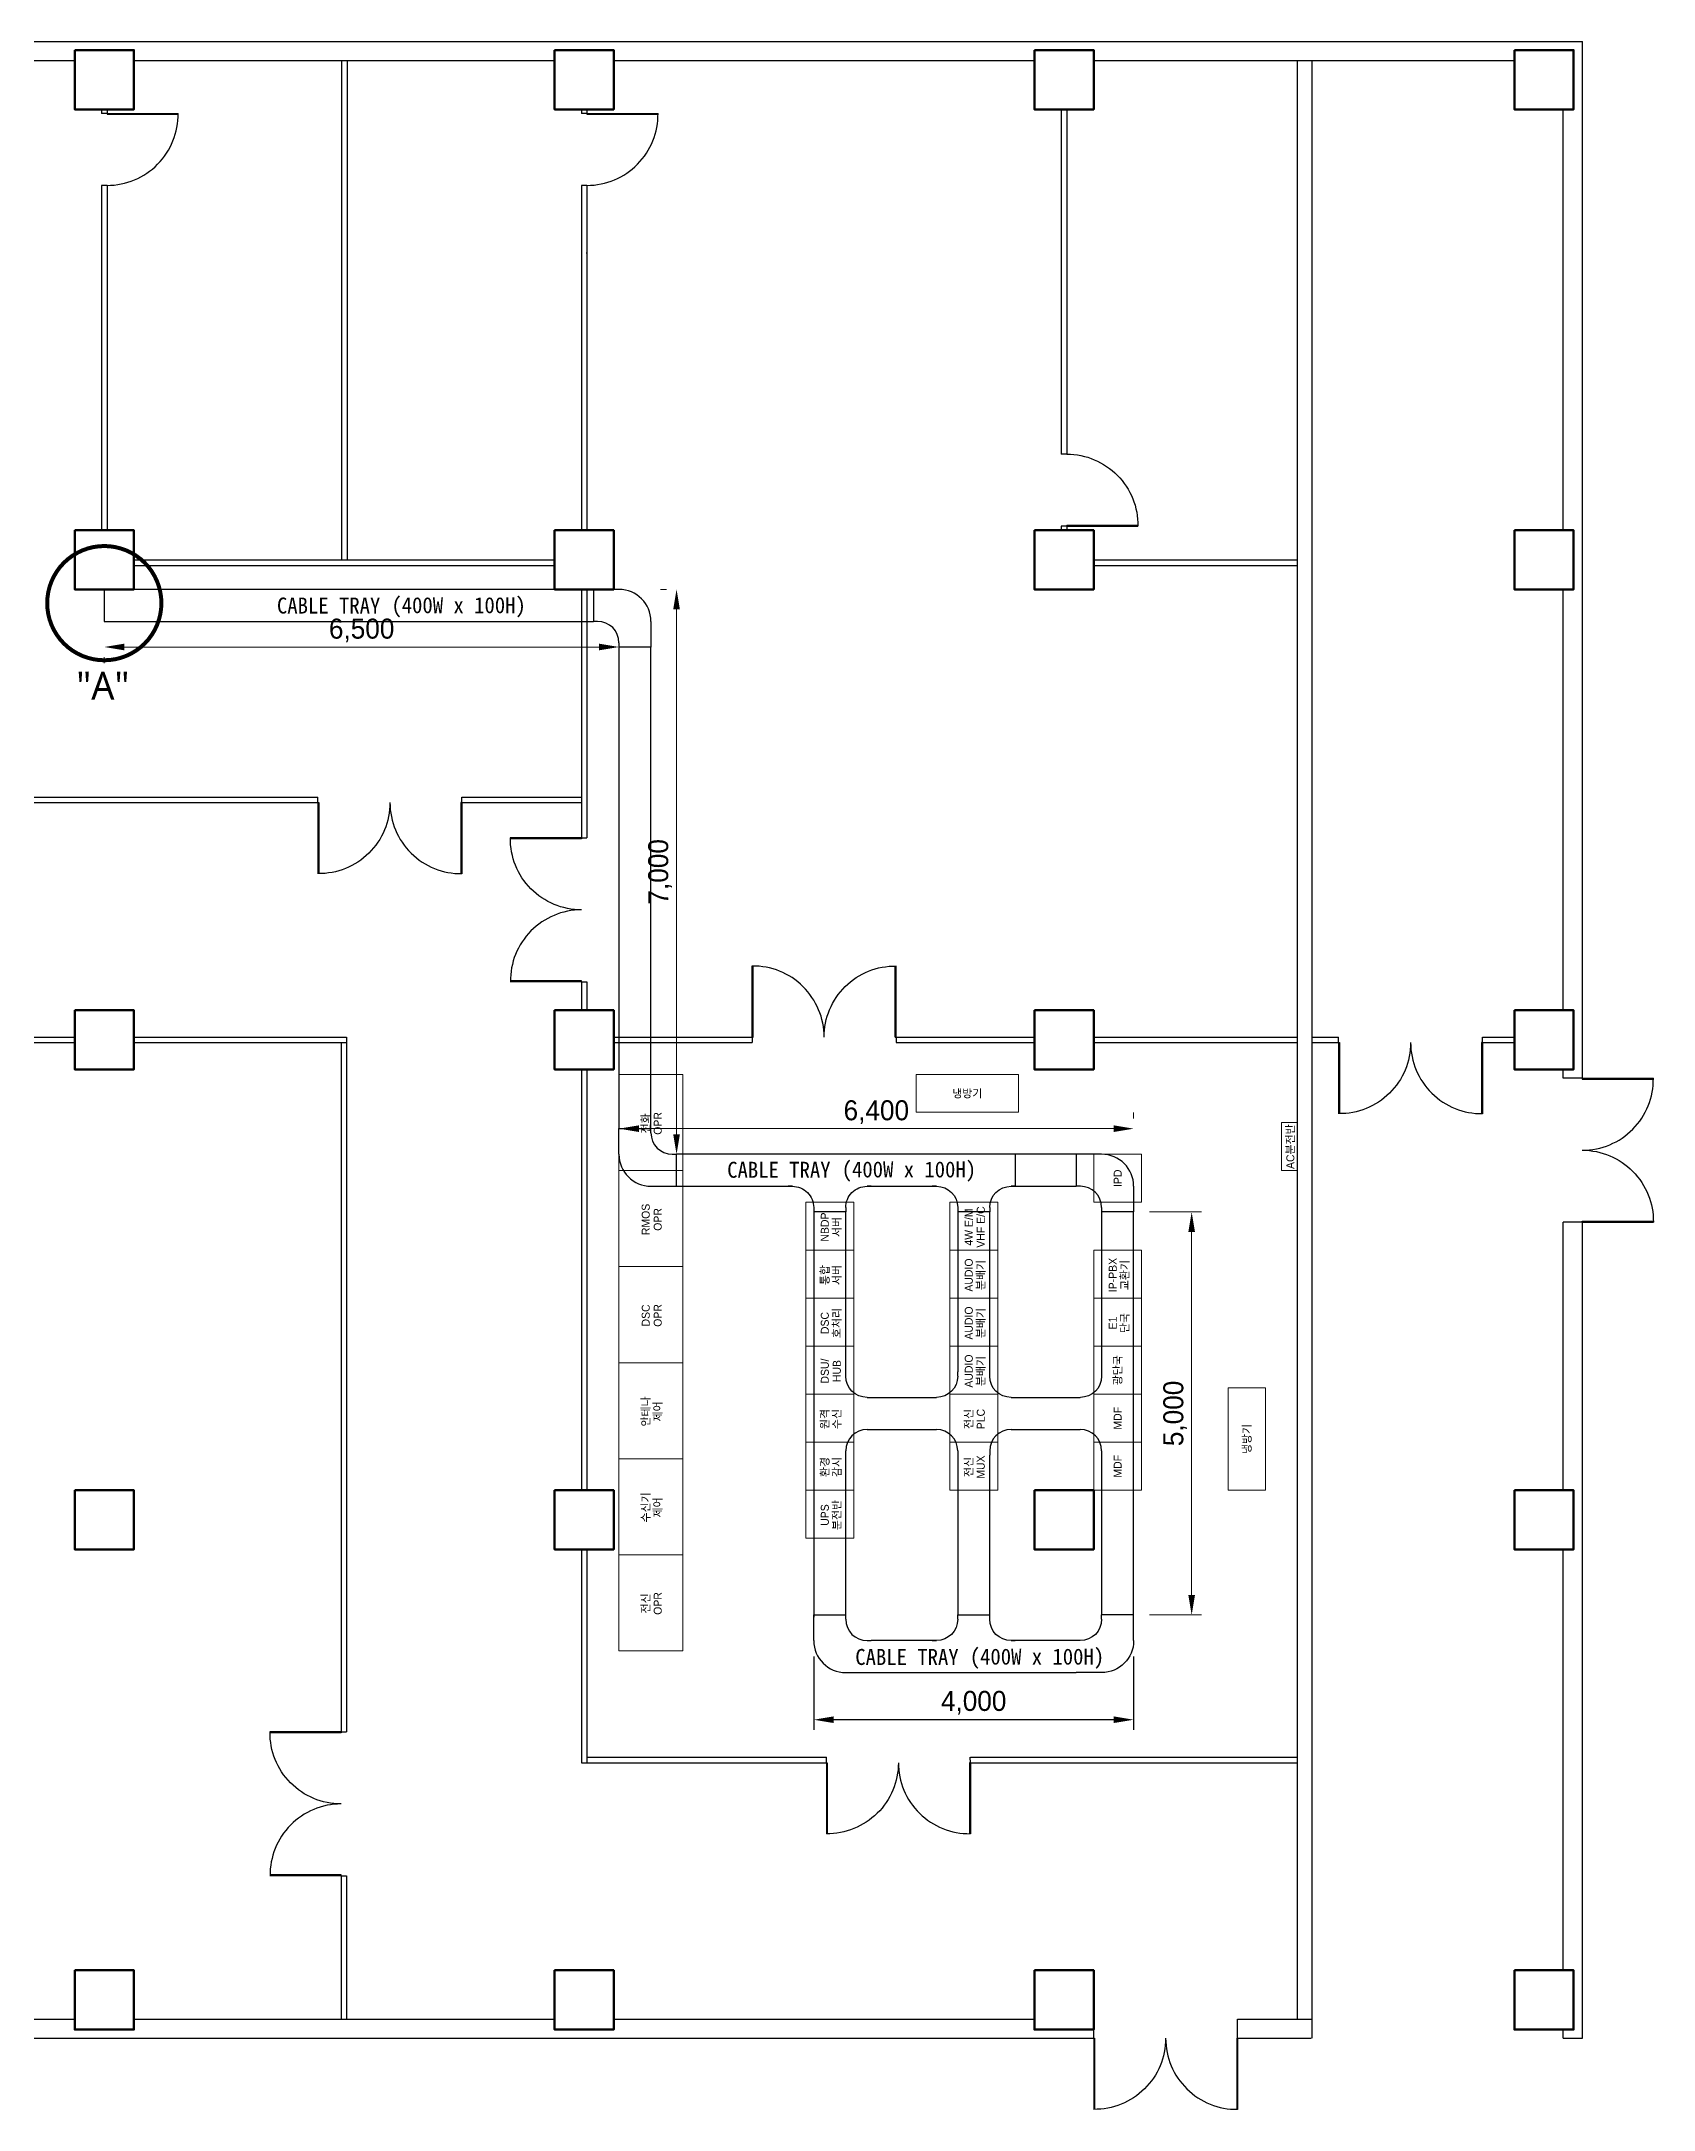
# Model space of a CAD drawing. Extents: x 957734 to 995586, y 389824 to 415675.
# Drawn here: x 975427 to 995586, y 389824 to 415675 of the extents above; entities that cross this region are included whole.
import ezdxf
from ezdxf.enums import TextEntityAlignment as Align

# ---------------------------------------------------------------- set-up
doc = ezdxf.new("R2010")
doc.units = 0
doc.header["$LTSCALE"] = 150
doc.header["$MEASUREMENT"] = 0
doc.header["$PDMODE"] = 35
doc.linetypes.add('HIDDENX2', pattern=[0.75, 0.5, -0.25])
doc.layers.get('0').update_dxf_attribs({"linetype": 'CONTINUOUS'})
doc.layers.get('Defpoints').update_dxf_attribs({"linetype": 'CONTINUOUS'})
doc.layers.add('arch', color=9, linetype='CONTINUOUS', lineweight=20)
doc.layers.add('장비', color=2, linetype='CONTINUOUS', lineweight=20)
for name, color, linetype in [('BOX-2', 7, 'CONTINUOUS'), ('E-TXT', 7, 'CONTINUOUS'), ('TRAY', 6, 'CONTINUOUS')]:
    doc.layers.add(name, color=color, linetype=linetype)
doc.styles.add('hy-18', font='')
doc.styles.get("Standard").update_dxf_attribs({"font": 'SYMBOL'})
doc.styles.add('STYLE1', font='malgun.ttf')
doc.styles.add('돋움', font='')
doc.styles.get('hy-18').set_extended_font_data('DotumChe')
doc.styles.get('돋움').set_extended_font_data('Dotum')
doc.dimstyles.new('ISO-100', dxfattribs={"dimscale": 100, "dimtxt": 2.5, "dimasz": 2.5, "dimexe": 1.25, "dimexo": 2, "dimtad": 1, "dimtoh": 1, "dimdec": 0, "dimlunit": 6, "dimtxsty": 'Standard', "dimcen": 2.5, "dimclrd": 1, "dimclre": 1, "dimclrt": 7, "dimadec": 0, "dimazin": 0, "dimtfac": 1, "dimtdec": 0, "dimtofl": 0, "dimtmove": 0, "dimatfit": 3, "dimfxl": 1, "dimarcsym": 0})

# ---------------------------------------------------------------- blocks, each defined once
blk = doc.blocks.new('A$C18BE6784')
at = {"layer": 'arch', "color": 8, "lineweight": -3}
for p, q in [((-900, -28), (-900, -917)), ((-888, -28), (-888, -917)), ((888, -28), (888, -917)), ((900, -28), (900, -917))]:
    blk.add_line(p, q, dxfattribs=at)
for points in [[(-900, -28), (-888, -28)], [(900, -28), (888, -28)]]:
    blk.add_lwpolyline(points, dxfattribs=at)
at = {"layer": 'arch', "color": 8, "lineweight": -3, "extrusion": (0, 0, -1)}
blk.add_ellipse((-888, -28), major_axis=(628, -628), ratio=1, start_param=5.497738, end_param=7.081894, dxfattribs=at)
at = {"layer": 'arch', "color": 8, "lineweight": -3}
blk.add_ellipse((888, -28), major_axis=(-876, 145), ratio=1, start_param=0.164071, end_param=1.748227, dxfattribs=at)
blk = doc.blocks.new('A$C2CD672AE')
at = {"layer": 'arch', "color": 8, "lineweight": -3}
for p, q in [((0, 150), (0, 1038)), ((12, 150), (12, 1038))]:
    blk.add_line(p, q, dxfattribs=at)
blk.add_lwpolyline([(12, 150), (0, 150)], dxfattribs=at)
blk.add_ellipse((12, 150), major_axis=(876, -145), ratio=1, start_param=0.164071, end_param=1.748227, dxfattribs=at)
blk = doc.blocks.new('A$C44D83544')
at = {"layer": 'arch', "color": 8, "linetype": 'Continuous', "lineweight": 60}
blk.add_lwpolyline([(-74, 70), (666, 70), (666, -670), (-74, -670)], close=True, dxfattribs=at)
blk = doc.blocks.new('tl9')
at = {"layer": 'TRAY', "color": 1}
for p, q in [((900, 1620), (1620, 1620)), ((1620, 1620), (1620, 720)), ((0, 720), (0, 0)), ((1500, 720), (1620, 720)), ((0, 0), (900, 0)), ((900, 120), (900, 0))]:
    blk.add_line(p, q, dxfattribs=at)
for centre, radius in [((900, 720), 900), ((1500, 120), 600)]:
    blk.add_arc(centre, radius, 90, 180, dxfattribs=at)
blk = doc.blocks.new('*D19')
at = {"layer": 'arch', "color": 1, "linetype": 'Continuous', "lineweight": -2}
for p, q in [((985084, 395486), (985084, 394572)), ((989084, 395486), (989084, 394572)), ((988834, 394697), (985334, 394697))]:
    blk.add_line(p, q, dxfattribs=at)
at = {"layer": 'arch', "color": 1, "linetype": 'Continuous'}
for points in [[(985334, 394739), (985334, 394656), (985084, 394697)], [(988834, 394739), (988834, 394656), (989084, 394697)]]:
    blk.add_solid(points, dxfattribs=at)
at = {"layer": 'Defpoints', "color": 0, "linetype": 'Continuous'}
for p in [(985084, 395686), (989084, 395686), (985084, 394697)]:
    blk.add_point(p, dxfattribs=at)
at = {"layer": 'arch', "color": 7, "linetype": 'Continuous', "insert": (987084, 394909), "char_height": 250, "attachment_point": 5, "style": '돋움'}
blk.add_mtext('4,000', dxfattribs=at)

msp = doc.modelspace()

# ---------------------------------------------------------------- linework, layer by layer
at = {"color": 8, "linetype": 'Continuous', "lineweight": -3}
for points, elevation in [([(978885.7, 406160.1), (978885.7, 406230.1)], -1), ([(980685.7, 406160.1), (980685.7, 406230.1)], -0.5), ([(985242.3, 394160.1), (985242.2, 394230)], -0.1)]:
    msp.add_lwpolyline(points, dxfattribs=dict(at, elevation=elevation))
for points in [[(991646.8, 403160.1), (991646.8, 403230.1)], [(993446.8, 403160.1), (993446.8, 403230.1)]]:
    msp.add_lwpolyline(points, dxfattribs=at)
at = {"layer": 'arch', "color": 8, "lineweight": -3}
for p, q in [((976249.3, 414775.1), (977137.4, 414775.1)), ((976249.3, 414763.1), (977137.5, 414763.1)), ((982249.3, 414775.1), (983137.4, 414775.1)), ((982249.3, 414763.1), (983137.5, 414763.1))]:
    msp.add_line(p, q, dxfattribs=at)
at = {"layer": 'arch', "color": 1, "linetype": 'Continuous'}
for p, q in [((983169.3, 408825.1), (983244.3, 408825.1)), ((983369.3, 402015.1), (983369.3, 408575.1)), ((976214.3, 407905.1), (976214.3, 407980.1)), ((982399.3, 408105.1), (976464.3, 408105.1)), ((982649.3, 407905.1), (982649.3, 407980.1)), ((982649.3, 402285.1), (982649.3, 402210.1)), ((989084.2, 402285.1), (989084.2, 402210.1)), ((982899.3, 402085.1), (988834.2, 402085.1)), ((983569.3, 401765.1), (983494.3, 401765.1)), ((989284.2, 401045.1), (989934.5, 401045.1)), ((989809.5, 400795.1), (989809.5, 396256.3)), ((989284.2, 396006.3), (989934.5, 396006.3))]:
    msp.add_line(p, q, dxfattribs=at)
at = {"layer": 'arch', "color": 8, "linetype": 'Continuous', "lineweight": -3}
for points, elevation in [([(957734.3, 415675.1), (994694.3, 415675.1)], -0.5), ([(994694.3, 402715.1), (994694.3, 415675.1)], -0.5), ([(994454.3, 409565.1), (994454.3, 414825.1)], -0.5), ([(994454.3, 403565.1), (994454.3, 408825.1)], -0.5), ([(970249.3, 406160.1), (978885.7, 406160.1)], -0.5), ([(978885.7, 406160.1), (978885.7, 406230.1)], -1), ([(980685.7, 406160.1), (980685.7, 406230.1)], -0.5), ([(980685.7, 406160.1), (982179.3, 406160.1)], -0.5), ([(970584.3, 403160.1), (975844.3, 403160.1)], -0.5), ([(976584.3, 403160.1), (979244.3, 403160.1)], -0.5), ([(979174.3, 403160.1), (979174.3, 394545.1)], -0.5), ([(979244.3, 403230.1), (979244.3, 394545.1)], -0.5), ([(982584.3, 403230.1), (984314.3, 403230)], -0.4), ([(982584.3, 403160.1), (984314.3, 403160.1)], -0.9), ([(984314.3, 403230), (984314.3, 403160.1)], -0.4), ([(986102.2, 403230.1), (987844.3, 403230.1)], -0.4), ([(986114.3, 403230.1), (986114.3, 403160.1)], -0.4), ([(986114.3, 403160.1), (987844.3, 403160.1)], -0.9), ([(988584.3, 403230.1), (991134.3, 403230.1)], -0.4), ([(988584.3, 403160.1), (991134.3, 403160.1)], -0.9), ([(991314.3, 403230.1), (991646.8, 403230.1)], -0.4), ([(991314.3, 403160.1), (991646.8, 403160.1)], -0.9), ([(993446.8, 403230.1), (993844.3, 403230.1)], -0.4), ([(993446.8, 403160.1), (993844.3, 403160.1)], -0.9), ([(994454.3, 402715.1), (994454.3, 402825.1)], -0.5), ([(994694.3, 402715.1), (994454.3, 402715.1)], -1.5), ([(994694.3, 400915.1), (994454.3, 400915.1)], -0.5), ([(994454.3, 397565.1), (994454.3, 400915.1)], -0.5), ([(994694.3, 390715.1), (994694.3, 400915.1)], -0.5), ([(994454.3, 391565.1), (994454.3, 396825.1)], -0.5), ([(982179.3, 394160.1), (985254.3, 394160.1)], -0.9), ([(982249.3, 394230.1), (985242.3, 394230)], -0.4), ([(987030.2, 394160.1), (991124.3, 394160.1)], -0.9), ([(987042.3, 394160.1), (987042.2, 394229.9)], -0.1), ([(987042.3, 394229.9), (991124.3, 394229.7)], -0.4), ([(979174.3, 392745.1), (979174.3, 390955.1)], -0.5), ([(979244.3, 392745.1), (979244.3, 390955.1)], -0.5), ([(957738.5, 390715.1), (988596.3, 390715.1)], -0.5), ([(990372.2, 390715.1), (991304.3, 390715.1)], -0.5), ([(994454.3, 390715.1), (994454.3, 390825.1)], -0.5), ([(994454.3, 390715.1), (994694.3, 390715.1)], -0.5)]:
    msp.add_lwpolyline(points, dxfattribs=dict(at, elevation=elevation))
for points in [[(970584.3, 415435.1), (975844.3, 415435.1)], [(976584.3, 415435.1), (981844.3, 415435.1)], [(979179.3, 415435.1), (979179.3, 409195.1)], [(979249.3, 415435.1), (979249.3, 409195.1)], [(982584.3, 415435.1), (987844.3, 415435.1)], [(988584.3, 415435.1), (993844.3, 415435.1)], [(991134.3, 390955.1), (991134.3, 415435.1)], [(991314.3, 390715.1), (991314.3, 415435.1)], [(976179.3, 414825.1), (976179.3, 414775.1)], [(982179.3, 414825.1), (982179.3, 414775.1)], [(988179.3, 414825.1), (988179.3, 410515.1)], [(988249.3, 414825.1), (988249.3, 410515.1)], [(976179.3, 413875.1), (976179.3, 409565.1)], [(976249.3, 413875.1), (976179.3, 413875.1)], [(976249.3, 413875.1), (976249.3, 409565.1)], [(982249.3, 413875.1), (982179.3, 413875.1)], [(982179.3, 413875.1), (982179.3, 409565.1)], [(982249.3, 413875.1), (982249.3, 409565.1)], [(988249.3, 410515.1), (988179.3, 410515.1)], [(988249.3, 409615.1), (988179.3, 409615.1)], [(988179.3, 409615.1), (988179.3, 409565.1)], [(988249.3, 409615.1), (988249.3, 409565.1)], [(976584.3, 409195.1), (981844.3, 409195.1)], [(976584.3, 409125.1), (981844.3, 409125.1)], [(988584.3, 409195.1), (991134.3, 409195.1)], [(988584.3, 409125.1), (991134.3, 409125.1)], [(982179.3, 408825.1), (982179.3, 405720.1)], [(982249.3, 408825.1), (982249.3, 405720.1)], [(970249.3, 406230.1), (978885.7, 406230.1)], [(980685.7, 406230.1), (982179.3, 406230.1)], [(982179.3, 405720.1), (982249.3, 405720.1)], [(982179.3, 403920.1), (982249.3, 403920.1)], [(982179.3, 403920.1), (982179.3, 403565.1)], [(982249.3, 403920.1), (982249.3, 403565.1)], [(970584.3, 403230.1), (975844.3, 403230.1)], [(976584.3, 403230.1), (979244.3, 403230.1)], [(991646.8, 403160.1), (991646.8, 403230.1)], [(993446.8, 403160.1), (993446.8, 403230.1)], [(982179.3, 402825.1), (982179.3, 397565.1)], [(982249.3, 402825.1), (982249.3, 397565.1)], [(982179.3, 396825.1), (982179.3, 394160.1)], [(982249.3, 396825.1), (982249.3, 394160.1)], [(979174.3, 394545.1), (979244.3, 394545.1)], [(979174.3, 392745.1), (979244.3, 392745.1)], [(970584.3, 390955.1), (975844.3, 390955.1)], [(976584.3, 390955.1), (981844.3, 390955.1)], [(982584.3, 390955.1), (987844.3, 390955.1)], [(990384.3, 390715.1), (990384.3, 390955.1)], [(990384.3, 390715.1), (990384.3, 390955.1)], [(990384.3, 390955.1), (991304.3, 390955.1)], [(988584.3, 390715.1), (988584.3, 390825.1)], [(988584.3, 390715.1), (988584.3, 390825.1)]]:
    msp.add_lwpolyline(points, dxfattribs=at)
at = {"layer": 'arch', "color": 8, "lineweight": -3}
for points in [[(976249.2, 414775.1), (976179.3, 414775.1)], [(976249.3, 414825.1), (976249.3, 414763.1)], [(982249.2, 414775.1), (982179.3, 414775.1)], [(982249.3, 414825.1), (982249.3, 414763.1)], [(982249.3, 413025.1), (982249.3, 413037.2)]]:
    msp.add_lwpolyline(points, dxfattribs=at)
at = {"layer": 'arch', "color": 3, "linetype": 'HIDDENX2', "const_width": 50, "flags": 128}
msp.add_lwpolyline([(975500.4, 408653.3, -1), (976928.2, 408653.3, -1)], format="xyb", close=True, dxfattribs=at)
at = {"layer": 'arch', "color": 8, "lineweight": -3}
for centre in [(976249.3, 414763.3), (982249.3, 414763.3)]:
    msp.add_ellipse(centre, major_axis=(-145.1, -876.2), ratio=1, start_param=0.1640711, end_param=1.7482274, dxfattribs=at)
at = {"layer": 'arch', "color": 1, "linetype": 'Continuous'}
for points in [[(983327.6, 408575.1), (983410.9, 408575.1), (983369.3, 408825.1)], [(976464.3, 408146.8), (976464.3, 408063.4), (976214.3, 408105.1)], [(982399.3, 408146.8), (982399.3, 408063.4), (982649.3, 408105.1)], [(982899.3, 402126.8), (982899.3, 402043.4), (982649.3, 402085.1)], [(983327.6, 402015.1), (983410.9, 402015.1), (983369.3, 401765.1)], [(988834.2, 402126.8), (988834.2, 402043.4), (989084.2, 402085.1)], [(989767.8, 400795.1), (989851.1, 400795.1), (989809.5, 401045.1)], [(989767.8, 396256.3), (989851.1, 396256.3), (989809.5, 396006.3)]]:
    msp.add_solid(points, dxfattribs=at)
at = {"layer": 'TRAY', "color": 1}
for p, q in [((982329.3, 408825.1), (976214.3, 408825.1)), ((976214.3, 408425.1), (982329.3, 408425.1)), ((982649.3, 408105.1), (982649.3, 402085.1)), ((983049.3, 402085.1), (983049.3, 408105.1)), ((988364.2, 401765.1), (983369.3, 401765.1)), ((985804.3, 401765.1), (984764.3, 401765.1)), ((987604.3, 401765.1), (986564.3, 401765.1)), ((987604.3, 401765.1), (987604.3, 401365.1)), ((983369.3, 401365.1), (984817.6, 401365.1)), ((984817.6, 401365.1), (984764.3, 401365.1)), ((985750.9, 401365.1), (986617.6, 401365.1)), ((985804.3, 401365.1), (985750.9, 401365.1)), ((986617.6, 401365.1), (986564.3, 401365.1)), ((987550.9, 401365.1), (988364.2, 401365.1)), ((987604.3, 401365.1), (987550.9, 401365.1)), ((985084.3, 401098.4), (985084.3, 401045.1)), ((985084.3, 401045.1), (985084.3, 395979.6)), ((985484.3, 401045.1), (985084.3, 401045.1)), ((985484.3, 401098.4), (985484.3, 401045.1)), ((985484.3, 398992.3), (985484.3, 401045.1)), ((986884.3, 401098.4), (986884.3, 401045.1)), ((986884.3, 401045.1), (986884.3, 399045.7)), ((987284.3, 401045.1), (986884.3, 401045.1)), ((987284.3, 401098.4), (987284.3, 401045.1)), ((987284.3, 399045.7), (987284.3, 401045.1)), ((988684.2, 401045.1), (988684.2, 398992.3)), ((989084.2, 396006.3), (989084.2, 401045.1)), ((986884.3, 398992.3), (986884.3, 399045.7)), ((987284.3, 398992.3), (987284.3, 399045.7)), ((985484.3, 395979.6), (985484.3, 398059)), ((986884.3, 398059), (986884.3, 398005.7)), ((986884.3, 398005.7), (986884.3, 396006.3)), ((987284.3, 398059), (987284.3, 398005.7)), ((987284.3, 396006.3), (987284.3, 398005.7)), ((988684.2, 398059), (988684.2, 396006.3)), ((985084.3, 396006.3), (985484.3, 396006.3)), ((985084.3, 395686.3), (985084.3, 396006.3)), ((985484.3, 395952.9), (985484.3, 396006.3)), ((986884.3, 395952.9), (986884.3, 396006.3)), ((986884.3, 396006.3), (987284.3, 396006.3)), ((987284.3, 395952.9), (987284.3, 396006.3)), ((989084.2, 396006.3), (988684.2, 396006.3)), ((988684.2, 395952.9), (988684.2, 396006.3)), ((989084.2, 395686.3), (989084.2, 396006.3)), ((985750.9, 395686.3), (985804.3, 395686.3)), ((986617.6, 395686.3), (985804.3, 395686.3)), ((986564.3, 395686.3), (986617.6, 395686.3)), ((988364.2, 395686.3), (987550.9, 395686.3)), ((987550.9, 395686.3), (987604.3, 395686.3)), ((988417.5, 395686.3), (988364.2, 395686.3)), ((985484.3, 395286.3), (985804.3, 395286.3)), ((985804.3, 395286.3), (988364.2, 395286.3)), ((986564.3, 395286.3), (987604.3, 395286.3)), ((988684.2, 395286.3), (988364.2, 395286.3))]:
    msp.add_line(p, q, dxfattribs=at)
for points in [[(976214.3, 408825.1), (976214.3, 408425.1)], [(985750.9, 398725.7), (986617.6, 398725.7)], [(987550.9, 398725.7), (988417.5, 398725.7)], [(985750.9, 398325.7), (986617.6, 398325.7)], [(987550.9, 398325.7), (988417.5, 398325.7)]]:
    msp.add_lwpolyline(points, dxfattribs=at)
for centre, radius in [((985750.9, 395952.9), 266.7), ((985484.3, 395686.3), 400)]:
    msp.add_arc(centre, radius, 180, 270, dxfattribs=at)
at = {"layer": 'TRAY', "color": 1, "extrusion": (0, 0, -1)}
for centre, major_axis, start_param, end_param in [((984817.6, 401098.4), (266.7, 0), -1.5706657, 0.0001307), ((985750.9, 401098.4), (-266.7, 0), -0.0001308, 1.5706656), ((986617.6, 401098.4), (-0.4, 266.7), 0.0016039, 1.5724002), ((987550.9, 401098.4), (-0.2, 266.7), -1.5700431, 0.0007532), ((985750.9, 398992.3), (266.7, 0), 1.570927, 3.1417233), ((986617.6, 398992.3), (-266.7, 0), 3.1414619, 4.7122582), ((987550.9, 398992.3), (266.7, 0), 1.570927, 3.1417233), ((988417.5, 398992.3), (-266.7, 0), 3.1414619, 4.7122582), ((986617.6, 395952.9), (-266.7, 0), 3.1414619, 4.7122582), ((987550.9, 395952.9), (266.7, 0), 1.570927, 3.1417233), ((988417.5, 395952.9), (-188.6, 188.6), 2.3561945, 3.9269908), ((988684.2, 395686.3), (282.8, 282.8), 0.7853982, 2.3561945)]:
    msp.add_ellipse(centre, major_axis=major_axis, ratio=1, start_param=start_param, end_param=end_param, dxfattribs=at)
at = {"layer": 'TRAY', "color": 1}
for centre, major_axis, start_param, end_param in [((985750.9, 398059), (266.7, 0), 1.570927, 3.1417233), ((986617.6, 398059), (-266.7, 0), 3.1414619, 4.7122582), ((987550.9, 398059), (266.7, 0), 1.570927, 3.1417233), ((988417.5, 398059), (-266.7, 0), 3.1414619, 4.7122582)]:
    msp.add_ellipse(centre, major_axis=major_axis, ratio=1, start_param=start_param, end_param=end_param, dxfattribs=at)
at = {"layer": '장비', "color": 8, "linetype": 'Continuous'}
for points in [[(982649.3, 402760.1), (983449.3, 402760.1), (983449.3, 401560.1), (982649.3, 401560.1)], [(986364.3, 402290.1), (987644.3, 402290.1), (987644.3, 402760.1), (986364.3, 402760.1)], [(991134.3, 401560.1), (991134.3, 402160.1), (990934.3, 402160.1), (990934.3, 401560.1)], [(988584.3, 401765.1), (989184.3, 401765.1), (989184.3, 401165.1), (988584.3, 401165.1)], [(982649.3, 401560.1), (983449.3, 401560.1), (983449.3, 400360.1), (982649.3, 400360.1)], [(984984.3, 401165.1), (985584.3, 401165.1), (985584.3, 400565.1), (984984.3, 400565.1)], [(986784.3, 401165.1), (987384.3, 401165.1), (987384.3, 400565.1), (986784.3, 400565.1)], [(984984.3, 400565.1), (985584.3, 400565.1), (985584.3, 399965.1), (984984.3, 399965.1)], [(986784.3, 400565.1), (987384.3, 400565.1), (987384.3, 399965.1), (986784.3, 399965.1)], [(988584.3, 400565.1), (989184.3, 400565.1), (989184.3, 399965.1), (988584.3, 399965.1)], [(982649.3, 400360.1), (983449.3, 400360.1), (983449.3, 399160.1), (982649.3, 399160.1)], [(984984.3, 399965.1), (985584.3, 399965.1), (985584.3, 399365.1), (984984.3, 399365.1)], [(986784.3, 399965.1), (987384.3, 399965.1), (987384.3, 399365.1), (986784.3, 399365.1)], [(988584.3, 399965.1), (989184.3, 399965.1), (989184.3, 399365.1), (988584.3, 399365.1)], [(982649.3, 399160.1), (983449.3, 399160.1), (983449.3, 397960.1), (982649.3, 397960.1)], [(984984.3, 399365.1), (985584.3, 399365.1), (985584.3, 398765.1), (984984.3, 398765.1)], [(986784.3, 399365.1), (987384.3, 399365.1), (987384.3, 398765.1), (986784.3, 398765.1)], [(988584.3, 399365.1), (989184.3, 399365.1), (989184.3, 398765.1), (988584.3, 398765.1)], [(984984.3, 398765.1), (985584.3, 398765.1), (985584.3, 398165.1), (984984.3, 398165.1)], [(986784.3, 398765.1), (987384.3, 398765.1), (987384.3, 398165.1), (986784.3, 398165.1)], [(988584.3, 398765.1), (989184.3, 398765.1), (989184.3, 398165.1), (988584.3, 398165.1)], [(990734.3, 397565.1), (990734.3, 398845.1), (990264.3, 398845.1), (990264.3, 397565.1)], [(984984.3, 398165.1), (985584.3, 398165.1), (985584.3, 397565.1), (984984.3, 397565.1)], [(986784.3, 398165.1), (987384.3, 398165.1), (987384.3, 397565.1), (986784.3, 397565.1)], [(988584.3, 398165.1), (989184.3, 398165.1), (989184.3, 397565.1), (988584.3, 397565.1)], [(982649.3, 397960.1), (983449.3, 397960.1), (983449.3, 396760.1), (982649.3, 396760.1)], [(984984.3, 397565.1), (985584.3, 397565.1), (985584.3, 396965.1), (984984.3, 396965.1)], [(982649.3, 396760.1), (983449.3, 396760.1), (983449.3, 395560.1), (982649.3, 395560.1)]]:
    msp.add_lwpolyline(points, close=True, dxfattribs=at)

# ---------------------------------------------------------------- block references
at = {"layer": 'arch', "color": 8, "linetype": 'Continuous', "lineweight": -3}
for name, p in [('A$C44D83544', (975918.4, 415495.1)), ('A$C44D83544', (981918.4, 415495.1)), ('A$C44D83544', (987918.4, 415495.1)), ('A$C44D83544', (993918.4, 415495.1)), ('A$C44D83544', (975918.4, 409495.1)), ('A$C44D83544', (981918.4, 409495.1)), ('A$C44D83544', (987918.4, 409495.1)), ('A$C44D83544', (993918.4, 409495.1)), ('A$C18BE6784', (979785.7, 406188.6, -1)), ('A$C44D83544', (975918.4, 403495.1)), ('A$C44D83544', (981918.4, 403495.1)), ('A$C44D83544', (987918.4, 403495.1)), ('A$C44D83544', (993918.4, 403495.1)), ('A$C18BE6784', (992546.8, 403188.5)), ('A$C44D83544', (975918.4, 397495.1)), ('A$C44D83544', (981918.4, 397495.1)), ('A$C44D83544', (987918.4, 397495.1)), ('A$C44D83544', (993918.4, 397495.1)), ('A$C18BE6784', (986142.3, 394188.5, -0.1)), ('A$C44D83544', (975918.4, 391495.1)), ('A$C44D83544', (981918.4, 391495.1)), ('A$C44D83544', (987918.4, 391495.1)), ('A$C44D83544', (993918.4, 391495.1)), ('A$C18BE6784', (989484.3, 390743.5)), ('A$C18BE6784', (989484.3, 390743.5))]:
    msp.add_blockref(name, p, dxfattribs=at)
at = {"layer": 'arch', "color": 8, "linetype": 'Continuous', "lineweight": -3, "xscale": -1, "rotation": 270}
msp.add_blockref('A$C2CD672AE', (988099.3, 409615.1), dxfattribs=at)
at = {"layer": 'arch', "color": 8, "linetype": 'Continuous', "lineweight": -3}
for p, rotation in [((982207.7, 404820.1), 270), ((985214.3, 403201.6, -0.4), 180), ((994665.9, 401815.1), 90), ((994665.9, 401815.1), 90), ((979202.7, 393645.1), 270)]:
    msp.add_blockref('A$C18BE6784', p, dxfattribs=dict(at, rotation=rotation))
at = {"layer": 'TRAY', "color": 1, "xscale": 0.4444444444379769, "yscale": 0.4444444444379769, "zscale": 0.4444444444444444}
for p, rotation in [((982329.3, 408825.1), 270), ((983369.3, 401365.1), 90), ((988364.2, 401765.1), 270)]:
    msp.add_blockref('tl9', p, dxfattribs=dict(at, rotation=rotation))

# ---------------------------------------------------------------- texts
at = {"layer": 'arch', "color": 7, "linetype": 'Continuous', "char_height": 250, "attachment_point": 5, "style": '돋움'}
for s, insert in [('6,500', (979431.8, 408311.4)), ('6,400', (985866.7, 402291.4))]:
    msp.add_mtext(s, dxfattribs=dict(at, insert=insert))
at = {"layer": 'arch', "color": 7, "linetype": 'Continuous', "char_height": 250, "attachment_point": 5, "rotation": 90, "style": '돋움'}
for s, insert in [('7,000', (983163.1, 405295.1)), ('5,000', (989603.3, 398525.7))]:
    msp.add_mtext(s, dxfattribs=dict(at, insert=insert))
at = {"layer": 'BOX-2', "color": 7, "style": 'STYLE1'}
msp.add_text('"A"', height=350, dxfattribs=at).set_placement((975864.7, 407620.8), align=Align.MIDDLE_LEFT)
at = {"layer": 'E-TXT', "style": 'hy-18'}
for s, p in [('CABLE TRAY', (978373, 408523.4)), ('(400W x 100H)', (979804.2, 408528)), ('CABLE TRAY', (984002.4, 401470.9)), ('(400W x 100H)', (985433.6, 401475.5)), ('CABLE TRAY', (985603.6, 395381.8)), ('(400W x 100H)', (987034.8, 395386.4))]:
    msp.add_text(s, height=200, dxfattribs=at).set_placement(p)
at = {"layer": '장비', "color": 7, "lineweight": 30, "style": '돋움'}
msp.add_text('냉방기', height=100, dxfattribs=at).set_placement((987004.3, 402525.1), align=Align.MIDDLE_CENTER)
at = {"layer": '장비', "color": 7, "linetype": 'Continuous', "style": '돋움'}
for s, p in [('전화', (982983.7, 402150.5)), ('OPR', (983133.7, 402150.5)), ('RMOS', (982983.7, 400950.5)), ('OPR', (983133.7, 400950.5)), ('DSC', (982983.7, 399750.5)), ('OPR', (983133.7, 399750.5)), ('안테나', (982983.7, 398550.5)), ('제어', (983133.7, 398550.5)), ('수신기', (982983.7, 397350.5)), ('제어', (983133.7, 397350.5)), ('전신', (982983.7, 396150.5)), ('OPR', (983133.7, 396150.5))]:
    msp.add_text(s, height=100, rotation=90, dxfattribs=at).set_placement(p, align=Align.MIDDLE_CENTER)
at = {"layer": '장비', "color": 7, "lineweight": 30, "style": '돋움'}
for s, p in [('AC분전반', (991043.3, 401860.1)), ('IPD', (988884.3, 401465.1)), ('NBDP', (985222.6, 400855.4)), ('서버', (985372.6, 400855.4)), ('4W E/M', (987022.6, 400855.4)), ('VHF E/C', (987172.6, 400855.4)), ('AUDIO', (987022.6, 400255.4)), ('IP-PBX', (988822.6, 400255.4)), ('통합', (985222.6, 400255.4)), ('서버', (985372.6, 400255.4)), ('분배기', (987172.6, 400255.4)), ('교환기', (988972.6, 400255.4)), ('DSC', (985222.6, 399655.4)), ('호처리', (985372.6, 399655.4)), ('AUDIO', (987022.6, 399655.4)), ('분배기', (987172.6, 399655.4)), ('E1', (988822.6, 399655.4)), ('단국', (988972.6, 399655.4)), ('DSU/', (985222.6, 399055.4)), ('HUB', (985372.6, 399055.4)), ('AUDIO', (987022.6, 399055.4)), ('분배기', (987172.6, 399055.4)), ('광단국', (988884.3, 399065.1)), ('원격', (985222.6, 398455.4)), ('수신', (985372.6, 398455.4)), ('전신', (987022.6, 398455.4)), ('PLC', (987172.6, 398455.4)), ('MDF', (988884.3, 398465.1)), ('냉방기', (990499.3, 398205.1)), ('환경', (985222.6, 397855.4)), ('감시', (985372.6, 397855.4)), ('전신', (987022.6, 397855.4)), ('MUX', (987172.6, 397855.4)), ('MDF', (988884.3, 397865.1)), ('UPS', (985222.6, 397255.4)), ('분전반', (985372.6, 397255.4))]:
    msp.add_text(s, height=100, rotation=90, dxfattribs=at).set_placement(p, align=Align.MIDDLE_CENTER)

# ---------------------------------------------------------------- dimensions: what is measured, and where the dimension line sits
at = {"layer": 'arch', "color": 8, "linetype": 'Continuous'}
dim = msp.add_aligned_dim(p1=(989084.2, 395686.3), p2=(985084.3, 395686.3), distance=988.8, dimstyle='ISO-100', override={"dimtxsty": '돋움'}, dxfattribs=at)
dim.commit()
dim.dimension.update_dxf_attribs({"geometry": '*D19', "text_midpoint": (987084.2, 394909.2)})

doc.saveas('drawing.dxf')
